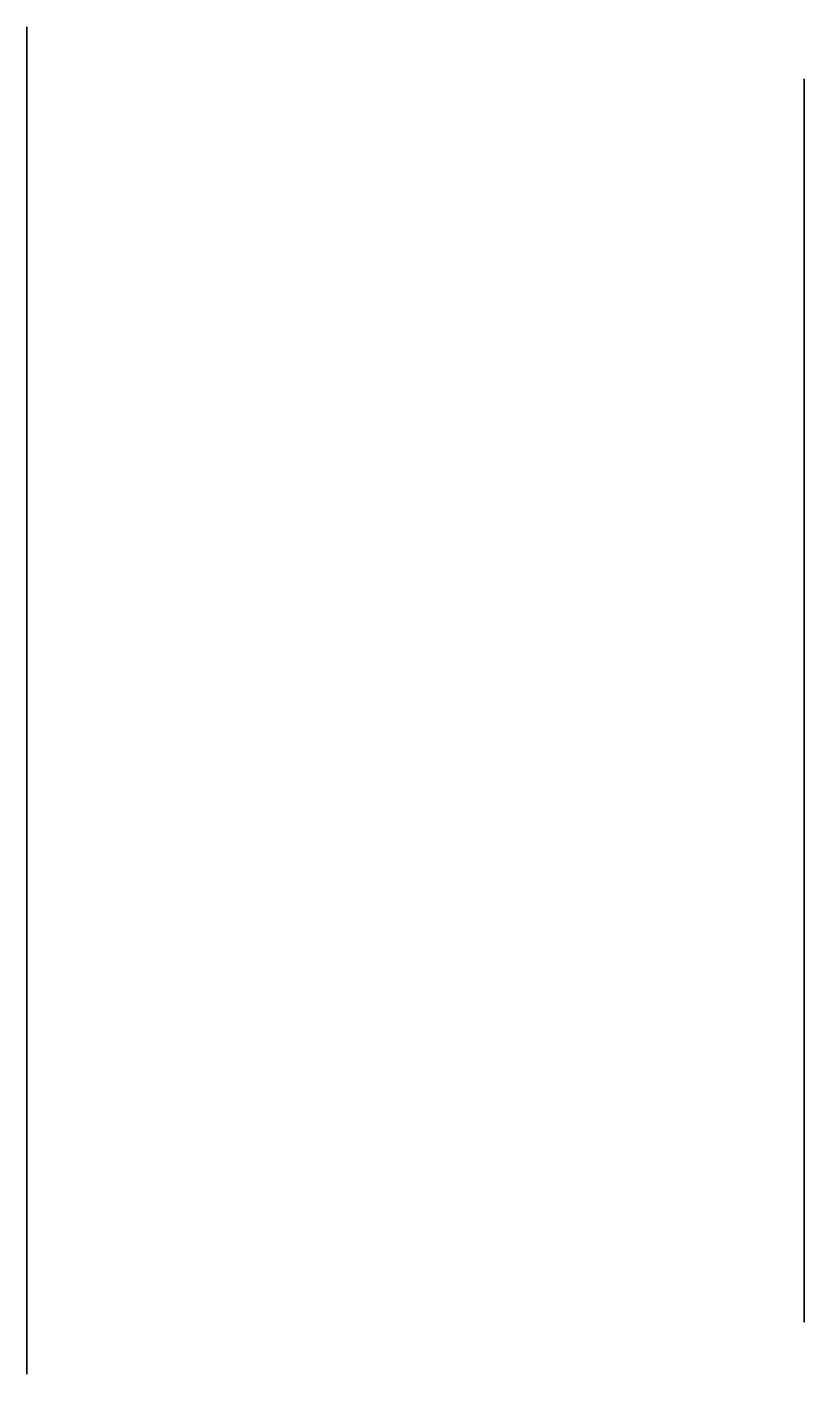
# Model space of a CAD drawing. Header units: millimetres. Extents: x 525 to 540, y -13 to 13.
import ezdxf

# ---------------------------------------------------------------- set-up
doc = ezdxf.new("R2010")
doc.units = ezdxf.units.MM
doc.header["$MEASUREMENT"] = 0
doc.layers.get('0').update_dxf_attribs({"true_color": 0xc2ced6})

msp = doc.modelspace()

# ---------------------------------------------------------------- linework, layer by layer
at = {"color": 50, "extrusion": (-1, 0, 6.12323e-17)}
for centre, radius in [((0, 0, -525), 13), ((0, 0, -540), 12)]:
    msp.add_arc(centre, radius, 0, 180, dxfattribs=at)
at = {"color": 50, "extrusion": (-1, 2.71926e-32, -6.12323e-17)}
for centre, radius in [((0, 0, -525), 13), ((0, 0, -540), 12)]:
    msp.add_arc(centre, radius, 180, 0, dxfattribs=at)

doc.saveas('drawing.dxf')
